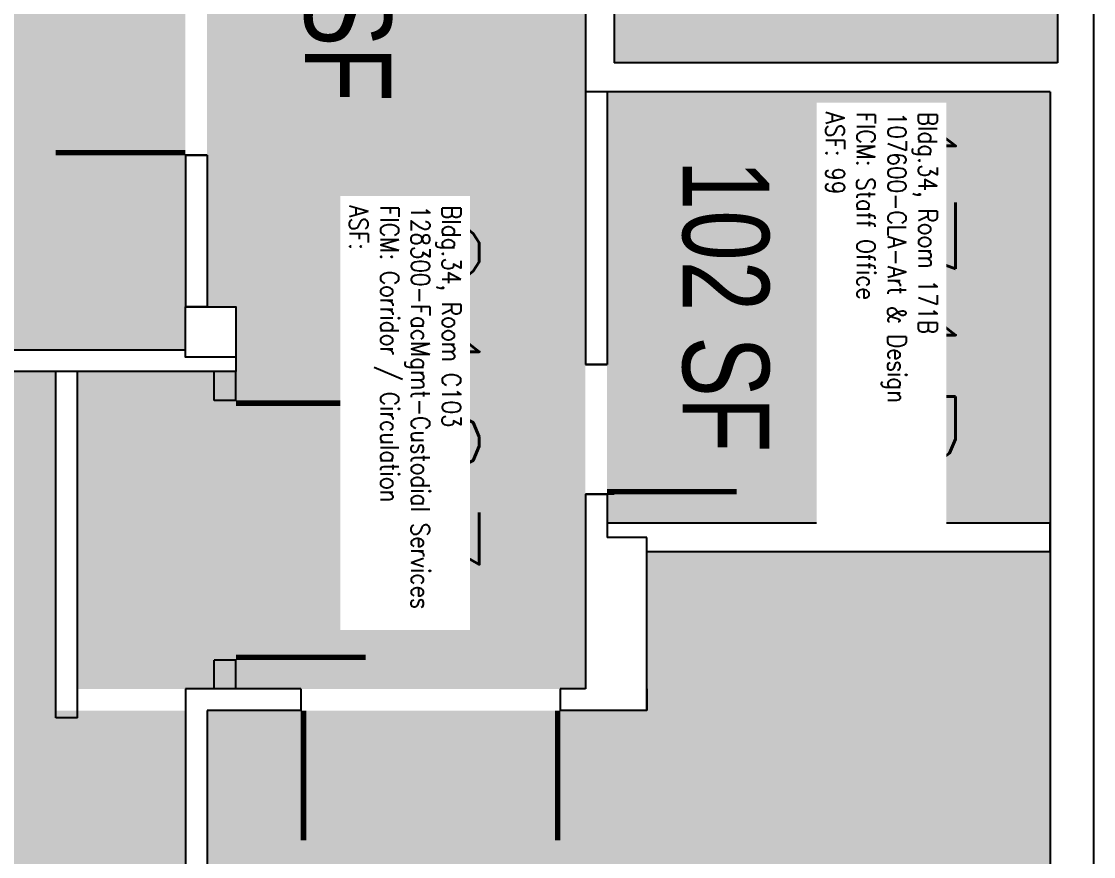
# Model space of a CAD drawing. Header units: inches. Extents: x -726 to 3772, y 0 to 2633.
# Drawn here: x 3314.5 to 3612, y 1425.9 to 1657.5 of the extents above; entities that cross this region are included whole.
import ezdxf
from ezdxf.enums import TextEntityAlignment as Align

# ---------------------------------------------------------------- set-up
doc = ezdxf.new("R2010")
doc.units = ezdxf.units.IN
doc.header["$LTSCALE"] = 10
doc.header["$MEASUREMENT"] = 0
for name, color, linetype in [('A-DOOR', 2, 'CONTINUOUS'), ('A-IDEN-RNUM', 7, 'CONTINUOUS'), ('A-IDEN-SNUM', 4, 'CONTINUOUS'), ('A-IDEN-VNUM', 4, 'CONTINUOUS'), ('A-WALL', 5, 'CONTINUOUS'), ('AREA-TEXT', 3, 'CONTINUOUS'), ('Rooms-Category-Color', 7, 'CONTINUOUS'), ('Rooms-College-Color', 7, 'CONTINUOUS'), ('Rooms-Department-Color', 7, 'CONTINUOUS'), ('Rooms-Division-Color', 7, 'CONTINUOUS'), ('Rooms-Information', 7, 'CONTINUOUS')]:
    doc.layers.add(name, color=color, linetype=linetype)
doc.styles.add('AREA', font='arial.ttf', dxfattribs={"width": 0.75, "height": 24})
doc.styles.add('ROOMSNUMBER', font='txt', dxfattribs={"height": 0.03})
doc.styles.add('ROOMVNUMBER', font='simplex.shx', dxfattribs={"width": 0.85})

msp = doc.modelspace()

# ---------------------------------------------------------------- hatches: boundary and pattern name
at = {"layer": 'Rooms-Category-Color', "true_color": 0xadadad}
for points in [[(3471, 1860), (3471, 1896), (3471, 1902), (3366, 1902), (3366, 1746.5), (3374, 1746.5), (3374, 1732.5), (3370, 1732.5), (3366, 1732.5), (3366, 1692.37), (3366, 1620.37), (3366, 1578.37), (3374, 1578.37), (3374, 1564.37), (3374, 1560.37), (3330, 1560.37), (3330, 1552.37), (3330, 1480.37), (3330, 1472.37), (3392, 1472.37), (3464, 1472.37), (3471, 1472.37), (3471, 1526.37), (3471, 1562.37), (3471, 1638)], [(3602, 1824), (3545.5, 1824), (3545.5, 1706), (3479, 1706), (3479, 1646), (3602, 1646)]]:
    msp.add_hatch(color=253, dxfattribs=at).paths.add_polyline_path(points)
at = {"layer": 'Rooms-Category-Color', "true_color": 0xffe090}
for points in [[(3360, 1692.37), (3360, 1691.62), (3360, 1732.5), (3360, 1740.37), (3134, 1740.37), (3134, 1732.5), (3130, 1732.5), (3120, 1732.5), (3120, 1740.37), (2896, 1740.37), (2896, 1566.37), (3120, 1566.37), (3120, 1578.37), (3134, 1578.37), (3134, 1566.37), (3360, 1566.37), (3360, 1578.37), (3360, 1578.37), (3360, 1620.37)], [(3360, 1466.37), (3324, 1466.37), (3324, 1480.37), (3324, 1552.37), (3324, 1560.37), (2896, 1560.37), (2896, 1456.55), (2914, 1452.21), (2914, 1436.63), (2914, 1364.63), (2914, 1344.63), (2896, 1344.63), (2896, 1254.62), (2892, 1254.62), (2896, 1254.62), (2896, 1219.37), (2896, 1100.37), (3360, 1100.37), (3360, 1324.37), (3360, 1324.37), (3360, 1338.37), (3360, 1338.37)], [(3600, 1510.37), (3488, 1510.37), (3488, 1466.37), (3464, 1466.37), (3392, 1466.37), (3366, 1466.37), (3366, 1338.37), (3374, 1338.37), (3374, 1324.37), (3370, 1324.37), (3366, 1324.37), (3366, 1096.37), (3600, 1096.37), (3600, 1208.37), (3600, 1328.37), (3600, 1328.38), (3600, 1328.37)]]:
    msp.add_hatch(color=41, dxfattribs=at).paths.add_polyline_path(points)
at = {"layer": 'Rooms-Category-Color', "true_color": 0xfa9ba3}
msp.add_hatch(color=241, dxfattribs=at).paths.add_polyline_path([(3600, 1638), (3477, 1638), (3477, 1562.37), (3477, 1526.37), (3477, 1518.37), (3600, 1518.37)])
at = {"layer": 'Rooms-College-Color', "true_color": 0xadadad}
for points in [[(3471, 1860), (3471, 1896), (3471, 1902), (3366, 1902), (3366, 1746.5), (3374, 1746.5), (3374, 1732.5), (3370, 1732.5), (3366, 1732.5), (3366, 1692.37), (3366, 1620.37), (3366, 1578.37), (3374, 1578.37), (3374, 1564.37), (3374, 1560.37), (3330, 1560.37), (3330, 1552.37), (3330, 1480.37), (3330, 1472.37), (3392, 1472.37), (3464, 1472.37), (3471, 1472.37), (3471, 1526.37), (3471, 1562.37), (3471, 1638)], [(3602, 1824), (3545.5, 1824), (3545.5, 1706), (3479, 1706), (3479, 1646), (3602, 1646)]]:
    msp.add_hatch(color=253, dxfattribs=at).paths.add_polyline_path(points)
at = {"layer": 'Rooms-College-Color', "true_color": 0xb2d6e9}
for points in [[(3360, 1692.37), (3360, 1691.62), (3360, 1732.5), (3360, 1740.37), (3134, 1740.37), (3134, 1732.5), (3130, 1732.5), (3120, 1732.5), (3120, 1740.37), (2896, 1740.37), (2896, 1566.37), (3120, 1566.37), (3120, 1578.37), (3134, 1578.37), (3134, 1566.37), (3360, 1566.37), (3360, 1578.37), (3360, 1578.37), (3360, 1620.37)], [(3600, 1638), (3477, 1638), (3477, 1562.37), (3477, 1526.37), (3477, 1518.37), (3600, 1518.37)], [(3360, 1466.37), (3324, 1466.37), (3324, 1480.37), (3324, 1552.37), (3324, 1560.37), (2896, 1560.37), (2896, 1456.55), (2914, 1452.21), (2914, 1436.63), (2914, 1364.63), (2914, 1344.63), (2896, 1344.63), (2896, 1254.62), (2892, 1254.62), (2896, 1254.62), (2896, 1219.37), (2896, 1100.37), (3360, 1100.37), (3360, 1324.37), (3360, 1324.37), (3360, 1338.37), (3360, 1338.37)], [(3600, 1510.37), (3488, 1510.37), (3488, 1466.37), (3464, 1466.37), (3392, 1466.37), (3366, 1466.37), (3366, 1338.37), (3374, 1338.37), (3374, 1324.37), (3370, 1324.37), (3366, 1324.37), (3366, 1096.37), (3600, 1096.37), (3600, 1208.37), (3600, 1328.37), (3600, 1328.38), (3600, 1328.37)]]:
    msp.add_hatch(color=254, dxfattribs=at).paths.add_polyline_path(points)
at = {"layer": 'Rooms-Department-Color', "true_color": 0xacacac}
for points in [[(3471, 1860), (3471, 1896), (3471, 1902), (3366, 1902), (3366, 1746.5), (3374, 1746.5), (3374, 1732.5), (3370, 1732.5), (3366, 1732.5), (3366, 1692.37), (3366, 1620.37), (3366, 1578.37), (3374, 1578.37), (3374, 1564.37), (3374, 1560.37), (3330, 1560.37), (3330, 1552.37), (3330, 1480.37), (3330, 1472.37), (3392, 1472.37), (3464, 1472.37), (3471, 1472.37), (3471, 1526.37), (3471, 1562.37), (3471, 1638)], [(3602, 1824), (3545.5, 1824), (3545.5, 1706), (3479, 1706), (3479, 1646), (3602, 1646)]]:
    msp.add_hatch(color=253, dxfattribs=at).paths.add_polyline_path(points)
at = {"layer": 'Rooms-Department-Color', "true_color": 0xb2d6e9}
for points in [[(3360, 1692.37), (3360, 1691.62), (3360, 1732.5), (3360, 1740.37), (3134, 1740.37), (3134, 1732.5), (3130, 1732.5), (3120, 1732.5), (3120, 1740.37), (2896, 1740.37), (2896, 1566.37), (3120, 1566.37), (3120, 1578.37), (3134, 1578.37), (3134, 1566.37), (3360, 1566.37), (3360, 1578.37), (3360, 1578.37), (3360, 1620.37)], [(3600, 1638), (3477, 1638), (3477, 1562.37), (3477, 1526.37), (3477, 1518.37), (3600, 1518.37)], [(3360, 1466.37), (3324, 1466.37), (3324, 1480.37), (3324, 1552.37), (3324, 1560.37), (2896, 1560.37), (2896, 1456.55), (2914, 1452.21), (2914, 1436.63), (2914, 1364.63), (2914, 1344.63), (2896, 1344.63), (2896, 1254.62), (2892, 1254.62), (2896, 1254.62), (2896, 1219.37), (2896, 1100.37), (3360, 1100.37), (3360, 1324.37), (3360, 1324.37), (3360, 1338.37), (3360, 1338.37)], [(3600, 1510.37), (3488, 1510.37), (3488, 1466.37), (3464, 1466.37), (3392, 1466.37), (3366, 1466.37), (3366, 1338.37), (3374, 1338.37), (3374, 1324.37), (3370, 1324.37), (3366, 1324.37), (3366, 1096.37), (3600, 1096.37), (3600, 1208.37), (3600, 1328.37), (3600, 1328.38), (3600, 1328.37)]]:
    msp.add_hatch(color=254, dxfattribs=at).paths.add_polyline_path(points)
at = {"layer": 'Rooms-Division-Color', "true_color": 0xadadad}
for points in [[(3471, 1860), (3471, 1896), (3471, 1902), (3366, 1902), (3366, 1746.5), (3374, 1746.5), (3374, 1732.5), (3370, 1732.5), (3366, 1732.5), (3366, 1692.37), (3366, 1620.37), (3366, 1578.37), (3374, 1578.37), (3374, 1564.37), (3374, 1560.37), (3330, 1560.37), (3330, 1552.37), (3330, 1480.37), (3330, 1472.37), (3392, 1472.37), (3464, 1472.37), (3471, 1472.37), (3471, 1526.37), (3471, 1562.37), (3471, 1638)], [(3602, 1824), (3545.5, 1824), (3545.5, 1706), (3479, 1706), (3479, 1646), (3602, 1646)]]:
    msp.add_hatch(color=253, dxfattribs=at).paths.add_polyline_path(points)
at = {"layer": 'Rooms-Division-Color', "true_color": 0xb2d6e9}
for points in [[(3360, 1692.37), (3360, 1691.62), (3360, 1732.5), (3360, 1740.37), (3134, 1740.37), (3134, 1732.5), (3130, 1732.5), (3120, 1732.5), (3120, 1740.37), (2896, 1740.37), (2896, 1566.37), (3120, 1566.37), (3120, 1578.37), (3134, 1578.37), (3134, 1566.37), (3360, 1566.37), (3360, 1578.37), (3360, 1578.37), (3360, 1620.37)], [(3600, 1638), (3477, 1638), (3477, 1562.37), (3477, 1526.37), (3477, 1518.37), (3600, 1518.37)], [(3360, 1466.37), (3324, 1466.37), (3324, 1480.37), (3324, 1552.37), (3324, 1560.37), (2896, 1560.37), (2896, 1456.55), (2914, 1452.21), (2914, 1436.63), (2914, 1364.63), (2914, 1344.63), (2896, 1344.63), (2896, 1254.62), (2892, 1254.62), (2896, 1254.62), (2896, 1219.37), (2896, 1100.37), (3360, 1100.37), (3360, 1324.37), (3360, 1324.37), (3360, 1338.37), (3360, 1338.37)], [(3600, 1510.37), (3488, 1510.37), (3488, 1466.37), (3464, 1466.37), (3392, 1466.37), (3366, 1466.37), (3366, 1338.37), (3374, 1338.37), (3374, 1324.37), (3370, 1324.37), (3366, 1324.37), (3366, 1096.37), (3600, 1096.37), (3600, 1208.37), (3600, 1328.37), (3600, 1328.38), (3600, 1328.37)]]:
    msp.add_hatch(color=254, dxfattribs=at).paths.add_polyline_path(points)

# ---------------------------------------------------------------- linework, layer by layer
at = {"layer": 'A-DOOR'}
for points in [[(3360, 1691.62, 1.5, 1.5, 0), (3324, 1691.62, 0, 0, 0), (3324, 1692.37, 0, 0, 0.414214), (3360, 1656.37, 0, 0, 0.414214)], [(3360, 1621.12, 1.5, 1.5, 0), (3324, 1621.12, 0, 0, 0), (3324, 1620.37, 0, 0, -0.414214), (3360, 1656.37, 0, 0, -0.414214)], [(3477, 1527.12, 1.5, 1.5, 0), (3513, 1527.12, 0, 0, 0), (3513, 1526.37, 0, 0, 0.414214), (3477, 1562.37, 0, 0, 0.414214)], [(3374, 1551.62, 1.5, 1.5, 0), (3410, 1551.62, 0, 0, 0), (3410, 1552.37, 0, 0, -0.414214), (3374, 1516.37, 0, 0, -0.414214)], [(3374, 1481.12, 1.5, 1.5, 0), (3410, 1481.12, 0, 0, 0), (3410, 1480.37, 0, 0, 0.414214), (3374, 1516.37, 0, 0, 0.414214)], [(3392.75, 1466.37, 1.5, 1.5, 0), (3392.75, 1430.37, 0, 0, 0), (3392, 1430.37, 0, 0, 0.414214), (3428, 1466.37, 0, 0, 0.414214)], [(3463.25, 1466.37, 1.5, 1.5, 0), (3463.25, 1430.37, 0, 0, 0), (3464, 1430.37, 0, 0, -0.414214), (3428, 1466.37, 0, 0, -0.414214)]]:
    msp.add_lwpolyline(points, format="xyseb", dxfattribs=at)
at = {"layer": 'A-WALL'}
for p, q in [((3471, 1860), (3471, 1638)), ((3471, 1860), (3471, 1638)), ((3602, 1824), (3602, 1646)), ((3602, 1824), (3602, 1646)), ((3612, 1824), (3612, 1638)), ((3612, 1824), (3612, 1638)), ((3479, 1818), (3479, 1646)), ((3479, 1818), (3479, 1646)), ((3602, 1646), (3479, 1646)), ((3602, 1646), (3479, 1646)), ((3600, 1638), (3471, 1638)), ((3471, 1638), (3471, 1562.37)), ((3477, 1638), (3471, 1638)), ((3477, 1638), (3477, 1562.37)), ((3600, 1638), (3479, 1638)), ((3600, 1638), (3600, 1570.5)), ((3600, 1638), (3600, 1328.37)), ((3612, 1638), (3612, 1570.5)), ((3612, 1638), (3612, 1328.37)), ((3366, 1620.37), (3360, 1620.37)), ((3360, 1620.37), (3360, 1578.37)), ((3366, 1620.37), (3366, 1578.37)), ((3366, 1578.37), (3360, 1578.37)), ((3360, 1578.37), (3374, 1578.37)), ((3360, 1564.37), (3360, 1578.37)), ((3374, 1578.37), (3374, 1564.37)), ((3360, 1566.37), (2896, 1566.37)), ((3360, 1564.37), (3360, 1566.37)), ((3374, 1564.37), (3360, 1564.37)), ((3374, 1564.37), (3360, 1564.37)), ((3374, 1564.37), (3370, 1564.37)), ((3374, 1564.37), (3370, 1564.37)), ((3374, 1564.37), (3374, 1560.37)), ((3471, 1562.37), (3477, 1562.37)), ((3477, 1562.37), (3471, 1562.37)), ((3374, 1560.37), (2896, 1560.37)), ((3374, 1552.37), (3368, 1552.37)), ((3374, 1552.37), (3368, 1552.37)), ((3479, 1526.37), (3471, 1526.37)), ((3471, 1526.37), (3471, 1472.37)), ((3471, 1526.37), (3477, 1526.37)), ((3477, 1526.37), (3477, 1514.37)), ((3600, 1518.37), (3477, 1518.37)), ((3600, 1510.37), (3600, 1518.37)), ((3488, 1514.37), (3477, 1514.37)), ((3488, 1466.37), (3488, 1514.37)), ((3600, 1510.37), (3488, 1510.37)), ((3374, 1480.37), (3368, 1480.37)), ((3374, 1480.37), (3368, 1480.37)), ((3360, 1472.37), (3360, 1338.37)), ((3392, 1472.37), (3360, 1472.37)), ((3392, 1472.37), (3392, 1466.37)), ((3392, 1472.37), (3392, 1466.37)), ((3471, 1472.37), (3464, 1472.37)), ((3464, 1472.37), (3464, 1466.37)), ((3464, 1472.37), (3464, 1466.37)), ((3488, 1472.37), (3488, 1466.37)), ((3366, 1466.37), (3366, 1338.37)), ((3392, 1466.37), (3366, 1466.37)), ((3488, 1466.37), (3464, 1466.37))]:
    msp.add_line(p, q, dxfattribs=at)
for points in [[(3360, 1620.37), (3366, 1620.37)], [(3360, 1578.37), (3374, 1578.37), (3374, 1564.37), (3360, 1564.37), (3360, 1578.37)], [(3360, 1578.37), (3374, 1578.37), (3374, 1564.37)], [(3360, 1578.37), (3374, 1578.37), (3374, 1564.37)], [(3324, 1464.37), (3324, 1560.37)], [(3330, 1464.37), (3330, 1560.37)], [(3368, 1552.37), (3368, 1560.37)], [(3374, 1552.37), (3374, 1560.37)], [(3368, 1472.37), (3368, 1480.37)], [(3374, 1472.37), (3374, 1480.37)], [(3330, 1464.37), (3324, 1464.37)]]:
    msp.add_lwpolyline(points, dxfattribs=at)

# ---------------------------------------------------------------- texts
at = {"layer": 'A-IDEN-RNUM', "style": 'ROOMSNUMBER', "width": 0.85}
msp.add_text('0171-B0', height=0.96, dxfattribs=at).set_placement((3547.24, 1623.94), align=Align.MIDDLE)
at = {"layer": 'A-IDEN-SNUM', "style": 'ROOMSNUMBER', "width": 0.85}
msp.add_text('03400171B0', height=0.96, dxfattribs=at).set_placement((3547.24, 1623.94), align=Align.MIDDLE)
at = {"layer": 'A-IDEN-VNUM', "style": 'ROOMVNUMBER', "width": 0.85}
for s, p in [('171B', (3555.72, 1584.29)), ('C103', (3423.52, 1554.76))]:
    msp.add_text(s, height=36, rotation=270, dxfattribs=at).set_placement(p, align=Align.MIDDLE)
at = {"layer": 'AREA-TEXT', "style": 'AREA', "width": 0.75}
for s, p in [('333 SF', (3405.14, 1675.74)), ('102 SF', (3509.98, 1578.58))]:
    msp.add_text(s, height=24, rotation=270, dxfattribs=at).set_placement(p, align=Align.MIDDLE_CENTER)

# ---------------------------------------------------------------- next in the draw order: texts
at = {"layer": 'Rooms-Information', "char_height": 5.1429, "width": 115.2, "attachment_point": 7, "rotation": 270, "style": 'ROOMVNUMBER', "bg_fill": 3, "box_fill_scale": 1.5, "bg_fill_color": 256, "bg_fill_true_color": 13158600, "bg_fill_transparency": 0}
for s, insert in [('Bldg.34, Room 171B^M^J107600-CLA-Art & Design^M^JFICM: Staff Office^M^JASF: 99', (3537.72, 1632.38)), ('Bldg.34, Room C103^M^J128300-FacMgmt-Custodial Services^M^JFICM: Corridor / Circulation^M^JASF: ', (3405.52, 1606.49))]:
    msp.add_mtext(s, dxfattribs=dict(at, insert=insert))

doc.saveas('drawing.dxf')
